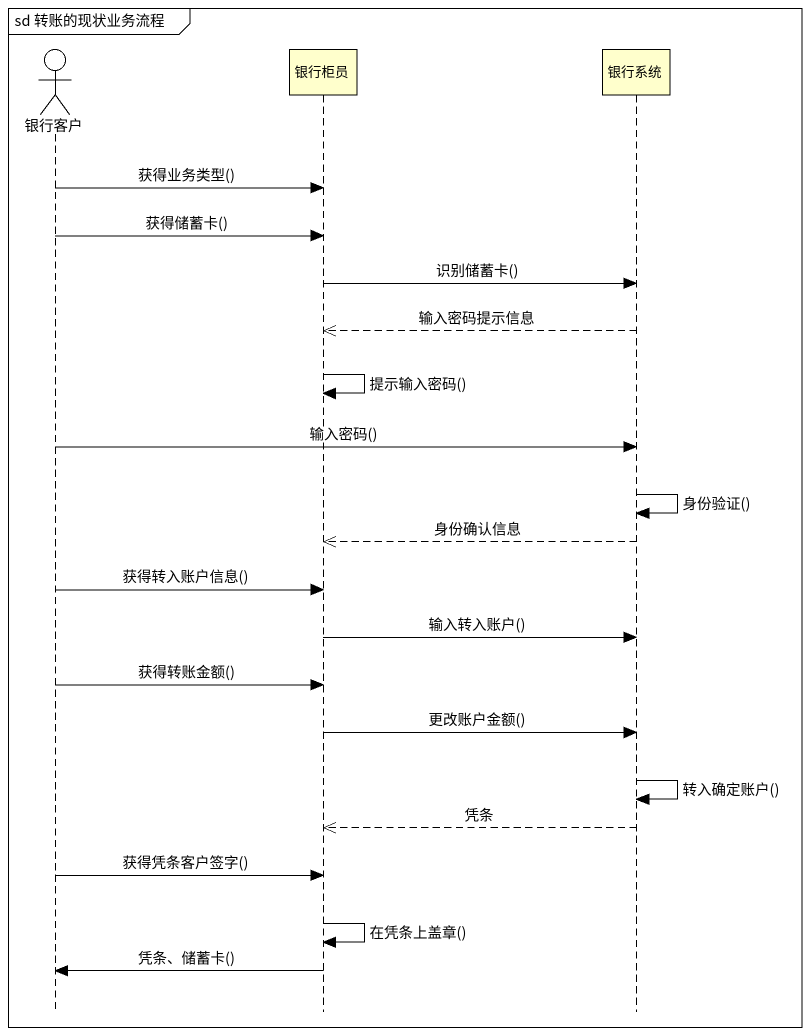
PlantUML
@startuml
mainframe sd 转账的现状业务流程
hide footbox
actor 银行客户
participant 银行柜员
participant 银行系统

银行客户 -> 银行柜员 : 获得业务类型()
银行客户 -> 银行柜员 : 获得储蓄卡()
银行柜员 -> 银行系统 : 识别储蓄卡()
银行系统 -->> 银行柜员 : 输入密码提示信息
银行柜员 -> 银行柜员 : 提示输入密码()
银行客户 -> 银行系统 : 输入密码()
银行系统 -> 银行系统 : 身份验证()
银行系统 -->> 银行柜员 : 身份确认信息
银行客户 -> 银行柜员 : 获得转入账户信息()
银行柜员 -> 银行系统 : 输入转入账户()
银行客户 -> 银行柜员 : 获得转账金额()
银行柜员 -> 银行系统 : 更改账户金额()
银行系统 -> 银行系统 : 转入确定账户()
银行系统 -->> 银行柜员 : 凭条
银行客户 -> 银行柜员 : 获得凭条客户签字()
银行柜员 -> 银行柜员 : 在凭条上盖章()
银行柜员 -> 银行客户 : 凭条、储蓄卡()
@enduml
